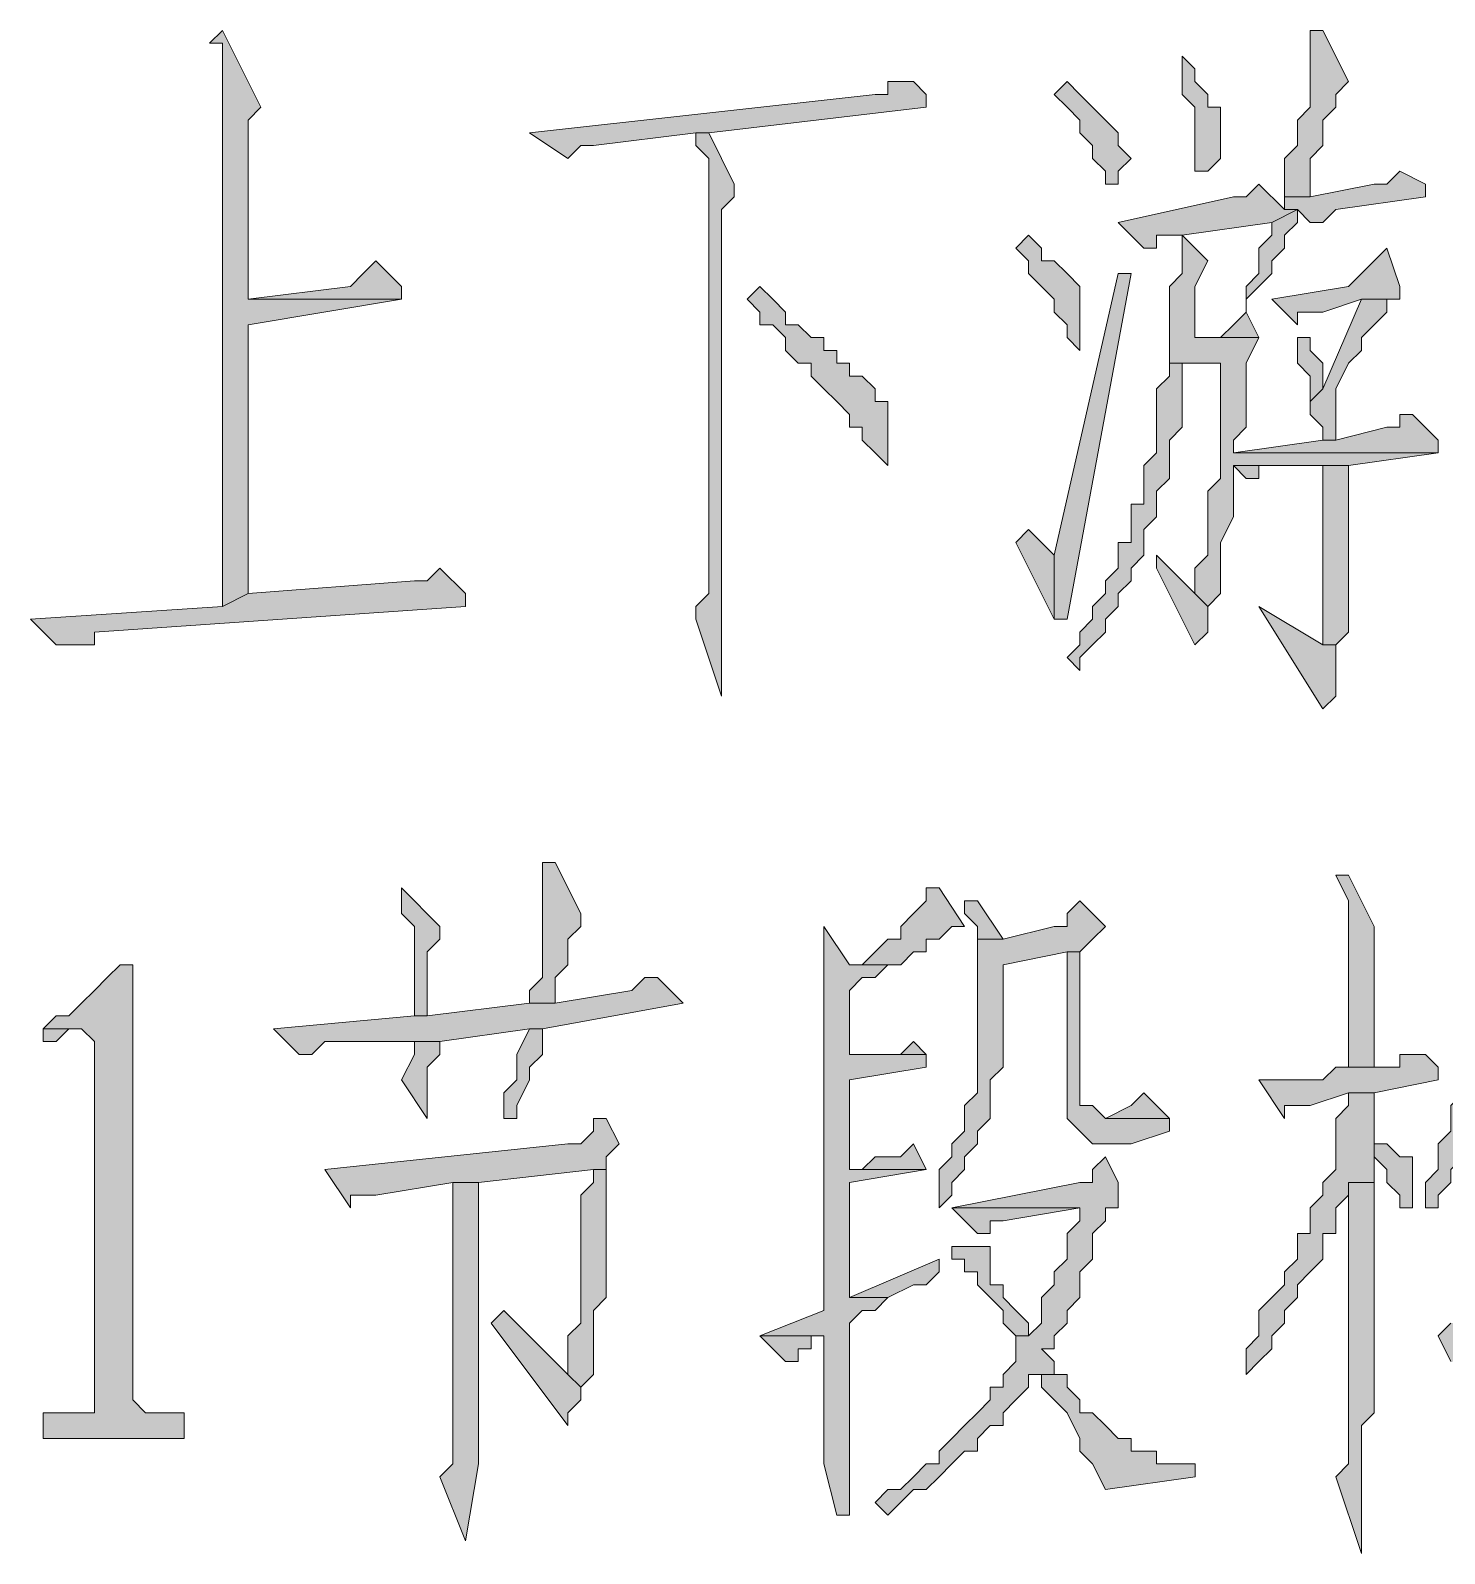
# Model space of a CAD drawing. Header units: millimetres. Extents: x 6 to 291, y 4 to 206.
# Drawn here: x 253.75 to 258.42, y 17.7 to 22.73 of the extents above; entities that cross this region are included whole.
import ezdxf

# ---------------------------------------------------------------- set-up
doc = ezdxf.new("R2010")
doc.units = ezdxf.units.MM
doc.layers.add('C00-00-00', color=7, linetype='Continuous')

msp = doc.modelspace()

# ---------------------------------------------------------------- hatches: boundary and pattern name
at = {"layer": 'C00-00-00'}
h = msp.add_hatch(color=256, dxfattribs=at)
h.dxf.hatch_style = 2
h.paths.add_polyline_path([(254.381001, 22.732995), (254.338667, 22.690662), (254.381001, 22.690662), (254.381001, 22.563662), (254.381001, 22.521329), (254.381001, 20.827995), (254.465667, 20.870329), (254.465667, 21.759329), (254.973667, 21.843995), (254.465667, 21.843995), (254.465667, 21.886329), (254.465667, 22.436662), (254.508001, 22.478995)])
h = msp.add_hatch(color=256, dxfattribs=at)
h.dxf.hatch_style = 2
h.paths.add_polyline_path([(258.02167, 22.732995), (257.979337, 22.732995), (257.979337, 22.690662), (257.979337, 22.648329), (257.979337, 22.563662), (257.979337, 22.478995), (257.937003, 22.436662), (257.937003, 22.394329), (257.937003, 22.351995), (257.89467, 22.309662), (257.89467, 22.224995), (257.89467, 22.182662), (257.979337, 22.182662), (257.979337, 22.224995), (257.979337, 22.267329), (257.979337, 22.309662), (258.02167, 22.351995), (258.02167, 22.394329), (258.02167, 22.436662), (258.064003, 22.478995), (258.064003, 22.521329), (258.106337, 22.563662)])
h = msp.add_hatch(color=256, dxfattribs=at)
h.dxf.hatch_style = 2
h.paths.add_polyline_path([(257.556001, 22.648343), (257.556001, 22.60601), (257.556001, 22.563676), (257.556001, 22.521343), (257.598334, 22.47901), (257.598334, 22.436676), (257.598334, 22.394343), (257.598334, 22.267343), (257.640667, 22.267343), (257.683001, 22.309676), (257.683001, 22.35201), (257.683001, 22.394343), (257.683001, 22.436676), (257.683001, 22.47901), (257.640667, 22.47901), (257.640667, 22.521343), (257.598334, 22.563676), (257.598334, 22.60601)])
h = msp.add_hatch(color=256, dxfattribs=at)
h.dxf.hatch_style = 2
h.paths.add_polyline_path([(256.667004, 22.563674), (256.624671, 22.563674), (256.582338, 22.563674), (256.582338, 22.521341), (256.540004, 22.521341), (255.397004, 22.394341), (255.524004, 22.309674), (255.566338, 22.352008), (255.608671, 22.352008), (255.947338, 22.394341), (255.989671, 22.394341), (256.709338, 22.479008), (256.709338, 22.521341)])
h = msp.add_hatch(color=256, dxfattribs=at)
h.dxf.hatch_style = 2
h.paths.add_polyline_path([(257.175, 22.563674), (257.132667, 22.521341), (257.175, 22.479008), (257.217333, 22.436674), (257.217333, 22.394341), (257.259667, 22.352008), (257.259667, 22.309674), (257.302, 22.267341), (257.302, 22.225008), (257.344333, 22.225008), (257.344333, 22.267341), (257.386667, 22.309674), (257.344333, 22.352008), (257.344333, 22.394341), (257.302, 22.436674), (257.259667, 22.479008), (257.217333, 22.521341)])
h = msp.add_hatch(color=256, dxfattribs=at)
h.dxf.hatch_style = 2
h.paths.add_polyline_path([(255.989672, 22.394337), (255.947339, 22.394337), (255.947339, 22.352004), (255.989672, 22.30967), (255.989672, 21.209004), (255.989672, 21.16667), (255.989672, 20.870337), (255.947339, 20.828004), (255.947339, 20.78567), (256.032005, 20.53167), (256.032005, 20.870337), (256.032005, 22.140337), (256.074339, 22.18267), (256.074339, 22.225004)])
h = msp.add_hatch(color=256, dxfattribs=at)
h.dxf.hatch_style = 2
h.paths.add_polyline_path([(258.27566, 22.267342), (258.233326, 22.225009), (258.190993, 22.225009), (257.979326, 22.182675), (257.89466, 22.182675), (257.89466, 22.140342), (257.936993, 22.140342), (257.979326, 22.098009), (258.02166, 22.098009), (258.063993, 22.140342), (258.360326, 22.182675), (258.360326, 22.225009)])
h = msp.add_hatch(color=256, dxfattribs=at)
h.dxf.hatch_style = 2
h.paths.add_polyline_path([(257.810006, 22.225), (257.767673, 22.182666), (257.72534, 22.182666), (257.34434, 22.098), (257.429006, 22.013333), (257.47134, 22.013333), (257.47134, 22.055666), (257.513673, 22.055666), (257.556006, 22.055666), (257.85234, 22.098), (257.937006, 22.140333), (257.894673, 22.140333)])
h = msp.add_hatch(color=256, dxfattribs=at)
h.dxf.hatch_style = 2
h.paths.add_polyline_path([(257.937001, 22.140331), (257.852335, 22.097998), (257.852335, 22.055665), (257.810001, 22.013331), (257.810001, 21.970998), (257.810001, 21.928665), (257.767668, 21.886331), (257.767668, 21.843998), (257.767668, 21.801665), (257.767668, 21.843998), (257.810001, 21.886331), (257.852335, 21.928665), (257.852335, 21.970998), (257.894668, 22.013331), (257.894668, 22.055665), (257.937001, 22.097998)])
h = msp.add_hatch(color=256, dxfattribs=at)
h.dxf.hatch_style = 2
h.paths.add_polyline_path([(257.048005, 22.055663), (257.005672, 22.013329), (257.048005, 21.970996), (257.048005, 21.928663), (257.090339, 21.886329), (257.132672, 21.843996), (257.132672, 21.801663), (257.175005, 21.759329), (257.175005, 21.716996), (257.217339, 21.674663), (257.217339, 21.716996), (257.217339, 21.886329), (257.175005, 21.928663), (257.132672, 21.970996), (257.090339, 21.970996), (257.090339, 22.013329)])
h = msp.add_hatch(color=256, dxfattribs=at)
h.dxf.hatch_style = 2
h.paths.add_polyline_path([(257.556001, 22.055663), (257.556001, 21.928663), (257.513667, 21.886329), (257.513667, 21.716996), (257.513667, 21.632329), (257.683001, 21.632329), (257.683001, 21.589996), (257.683001, 21.462996), (257.683001, 21.420663), (257.683001, 21.251329), (257.640667, 21.208996), (257.640667, 21.124329), (257.640667, 21.081996), (257.640667, 21.039663), (257.640667, 20.997329), (257.598334, 20.954996), (257.598334, 20.912663), (257.598334, 20.870329), (257.640667, 20.827996), (257.683001, 20.870329), (257.683001, 20.912663), (257.683001, 20.954996), (257.683001, 21.039663), (257.725334, 21.124329), (257.725334, 21.208996), (257.725334, 21.251329), (257.725334, 21.293663), (258.106334, 21.293663), (258.402667, 21.335996), (257.725334, 21.335996), (257.725334, 21.378329), (257.767667, 21.420663), (257.767667, 21.589996), (257.767667, 21.632329), (257.810001, 21.716996), (257.598334, 21.716996), (257.598334, 21.801663), (257.598334, 21.843996), (257.598334, 21.886329), (257.640667, 21.970996)])
h = msp.add_hatch(color=256, dxfattribs=at)
h.dxf.hatch_style = 2
h.paths.add_polyline_path([(254.888996, 21.97101), (254.846663, 21.928677), (254.804329, 21.886343), (254.465663, 21.84401), (254.973663, 21.84401), (254.973663, 21.886343)])
h = msp.add_hatch(color=256, dxfattribs=at)
h.dxf.hatch_style = 2
h.paths.add_polyline_path([(258.233333, 22.013336), (258.191, 21.971003), (258.148667, 21.92867), (258.106333, 21.886336), (257.852333, 21.844003), (257.937, 21.759336), (257.937, 21.80167), (257.979333, 21.80167), (258.021667, 21.80167), (258.148667, 21.844003), (258.275667, 21.844003), (258.275667, 21.886336)])
h = msp.add_hatch(color=256, dxfattribs=at)
h.dxf.hatch_style = 2
h.paths.add_polyline_path([(257.344337, 21.928668), (257.132674, 20.997329), (257.132674, 20.785666), (257.175, 20.785666), (257.386663, 21.928668)])
h = msp.add_hatch(color=256, dxfattribs=at)
h.dxf.hatch_style = 2
h.paths.add_polyline_path([(256.158993, 21.886342), (256.11666, 21.844008), (256.158993, 21.801675), (256.158993, 21.759342), (256.201326, 21.759342), (256.24366, 21.717008), (256.24366, 21.674675), (256.285993, 21.632342), (256.328326, 21.632342), (256.328326, 21.590008), (256.37066, 21.547675), (256.412993, 21.505342), (256.455326, 21.463008), (256.455326, 21.420675), (256.49766, 21.420675), (256.49766, 21.378342), (256.539993, 21.336008), (256.582326, 21.293675), (256.582326, 21.378342), (256.582326, 21.420675), (256.582326, 21.505342), (256.539993, 21.505342), (256.539993, 21.547675), (256.49766, 21.590008), (256.455326, 21.590008), (256.455326, 21.632342), (256.412993, 21.632342), (256.412993, 21.674675), (256.37066, 21.674675), (256.37066, 21.717008), (256.328326, 21.717008), (256.285993, 21.759342), (256.24366, 21.759342), (256.24366, 21.801675), (256.201326, 21.844008)])
h = msp.add_hatch(color=256, dxfattribs=at)
h.dxf.hatch_style = 2
h.paths.add_polyline_path([(258.27566, 21.843999), (258.14866, 21.843999), (258.02166, 21.547666), (257.979326, 21.505333), (257.979326, 21.462999), (258.02166, 21.420666), (258.02166, 21.378333), (258.063993, 21.378333), (258.063993, 21.420666), (258.063993, 21.462999), (258.063993, 21.505333), (258.063993, 21.547666), (258.106326, 21.632333), (258.14866, 21.674666), (258.14866, 21.716999), (258.190993, 21.759333), (258.233326, 21.801666), (258.233326, 21.843999)])
h = msp.add_hatch(color=256, dxfattribs=at)
h.dxf.hatch_style = 2
h.paths.add_polyline_path([(257.767664, 21.801673), (257.725331, 21.75934), (257.682997, 21.717006), (257.598331, 21.717006), (257.809997, 21.717006)])
h = msp.add_hatch(color=256, dxfattribs=at)
h.dxf.hatch_style = 2
h.paths.add_polyline_path([(257.979328, 21.717004), (257.936994, 21.717004), (257.936994, 21.674671), (257.936994, 21.632338), (257.979328, 21.590004), (257.979328, 21.505338), (258.021661, 21.547671), (258.021661, 21.632338), (257.979328, 21.674671)])
h = msp.add_hatch(color=256, dxfattribs=at)
h.dxf.hatch_style = 2
h.paths.add_polyline_path([(257.513674, 21.632336), (257.513674, 21.590002), (257.471341, 21.547669), (257.471341, 21.420669), (257.471341, 21.378336), (257.471341, 21.336002), (257.429008, 21.293669), (257.429008, 21.251336), (257.429008, 21.209002), (257.429008, 21.166669), (257.386674, 21.166669), (257.386674, 21.124336), (257.386674, 21.082002), (257.386674, 21.039669), (257.344341, 21.039669), (257.344341, 20.997336), (257.344341, 20.955002), (257.302008, 20.912669), (257.302008, 20.870336), (257.259674, 20.828002), (257.259674, 20.785669), (257.217341, 20.743336), (257.217341, 20.701002), (257.175008, 20.658669), (257.217341, 20.616336), (257.217341, 20.658669), (257.259674, 20.701002), (257.302008, 20.743336), (257.302008, 20.785669), (257.344341, 20.828002), (257.344341, 20.870336), (257.386674, 20.912669), (257.386674, 20.955002), (257.429008, 20.997336), (257.429008, 21.039669), (257.429008, 21.082002), (257.471341, 21.124336), (257.471341, 21.166669), (257.471341, 21.209002), (257.513674, 21.251336), (257.513674, 21.293669), (257.513674, 21.336002), (257.513674, 21.378336), (257.556008, 21.420669), (257.556008, 21.463002), (257.556008, 21.505336), (257.556008, 21.632336), (257.683008, 21.632336)])
h = msp.add_hatch(color=256, dxfattribs=at)
h.dxf.hatch_style = 2
h.paths.add_polyline_path([(258.318002, 21.462999), (258.275669, 21.462999), (258.275669, 21.420665), (258.233335, 21.420665), (258.064002, 21.378332), (258.021669, 21.378332), (257.725335, 21.335999), (258.402669, 21.335999), (258.402669, 21.378332)])
h = msp.add_hatch(color=256, dxfattribs=at)
h.dxf.hatch_style = 2
h.paths.add_polyline_path([(257.725338, 21.293661), (257.767671, 21.251328), (257.810004, 21.251328), (257.810004, 21.293661), (257.852338, 21.293661), (258.021671, 21.293661)])
h = msp.add_hatch(color=256, dxfattribs=at)
h.dxf.hatch_style = 2
h.paths.add_polyline_path([(258.106339, 21.293661), (257.725339, 21.293661), (258.021672, 21.293661), (258.021672, 20.827995), (258.021672, 20.785661), (258.021672, 20.700995), (258.064005, 20.700995), (258.106339, 20.743328), (258.106339, 20.870328), (258.106339, 20.912661), (258.106339, 20.954995), (258.106339, 20.997328), (258.106339, 21.166661), (258.106339, 21.251328)])
h = msp.add_hatch(color=256, dxfattribs=at)
h.dxf.hatch_style = 2
h.paths.add_polyline_path([(257.048005, 21.081998), (257.005663, 21.039672), (257.132674, 20.785666), (257.132674, 20.997329)])
h = msp.add_hatch(color=256, dxfattribs=at)
h.dxf.hatch_style = 2
h.paths.add_polyline_path([(257.471332, 20.997329), (257.471332, 20.954996), (257.598332, 20.700996), (257.640665, 20.743329), (257.640665, 20.785663), (257.640665, 20.827996), (257.598332, 20.870329)])
h = msp.add_hatch(color=256, dxfattribs=at)
h.dxf.hatch_style = 2
h.paths.add_polyline_path([(255.10066, 20.955003), (255.058326, 20.91267), (255.015993, 20.91267), (254.46566, 20.870336), (254.380993, 20.828003), (253.745993, 20.78567), (253.83066, 20.701003), (253.872993, 20.701003), (253.915326, 20.701003), (253.95766, 20.701003), (253.95766, 20.743336), (255.185326, 20.828003), (255.185326, 20.870336)])
h = msp.add_hatch(color=256, dxfattribs=at)
h.dxf.hatch_style = 2
h.paths.add_polyline_path([(257.810006, 20.828008), (258.021673, 20.489342), (258.064006, 20.531675), (258.064006, 20.574008), (258.064006, 20.658675), (258.064006, 20.701008), (258.021673, 20.701008)])
h = msp.add_hatch(color=256, dxfattribs=at)
h.dxf.hatch_style = 2
h.paths.add_polyline_path([(255.439334, 19.981338), (255.439334, 19.685005), (255.439334, 19.642672), (255.439334, 19.600338), (255.397001, 19.558005), (255.397001, 19.515672), (255.481667, 19.515672), (255.481667, 19.600338), (255.524001, 19.642672), (255.524001, 19.685005), (255.524001, 19.727338), (255.566334, 19.769672), (255.566334, 19.812005), (255.481667, 19.981338)])
h = msp.add_hatch(color=256, dxfattribs=at)
h.dxf.hatch_style = 2
h.paths.add_polyline_path([(258.106339, 19.938996), (258.064005, 19.938996), (258.106339, 19.854329), (258.106339, 19.303996), (258.191005, 19.303996), (258.191005, 19.473329), (258.191005, 19.515663), (258.191005, 19.727329), (258.191005, 19.769663)])
h = msp.add_hatch(color=256, dxfattribs=at)
h.dxf.hatch_style = 2
h.paths.add_polyline_path([(254.973665, 19.89667), (254.973665, 19.854336), (254.973665, 19.812003), (255.015998, 19.76967), (255.015998, 19.473336), (255.058331, 19.473336), (255.058331, 19.685003), (255.100665, 19.727336), (255.100665, 19.76967)])
h = msp.add_hatch(color=256, dxfattribs=at)
h.dxf.hatch_style = 2
h.paths.add_polyline_path([(256.751673, 19.89667), (256.70934, 19.89667), (256.70934, 19.854336), (256.667006, 19.812003), (256.624673, 19.76967), (256.624673, 19.727336), (256.58234, 19.727336), (256.540006, 19.685003), (256.497673, 19.64267), (256.45534, 19.64267), (256.58234, 19.64267), (256.624673, 19.64267), (256.667006, 19.685003), (256.70934, 19.685003), (256.70934, 19.727336), (256.751673, 19.727336), (256.794006, 19.76967), (256.83634, 19.76967)])
h = msp.add_hatch(color=256, dxfattribs=at)
h.dxf.hatch_style = 2
h.paths.add_polyline_path([(257.217326, 19.854343), (257.174993, 19.81201), (257.174993, 19.769677), (257.13266, 19.769677), (256.963326, 19.727343), (256.87866, 19.727343), (256.87866, 19.68501), (256.87866, 19.600343), (256.87866, 19.30401), (256.87866, 19.261677), (256.87866, 19.219343), (256.836326, 19.17701), (256.836326, 19.134677), (256.836326, 19.092343), (256.793993, 19.05001), (256.793993, 19.007677), (256.75166, 18.965343), (256.75166, 18.880677), (256.75166, 18.838343), (256.793993, 18.880677), (256.793993, 18.92301), (256.836326, 18.965343), (256.836326, 19.007677), (256.87866, 19.05001), (256.87866, 19.092343), (256.920993, 19.134677), (256.920993, 19.17701), (256.920993, 19.261677), (256.963326, 19.30401), (256.963326, 19.642677), (257.174993, 19.68501), (257.217326, 19.68501), (257.25966, 19.727343), (257.301993, 19.769677)])
h = msp.add_hatch(color=256, dxfattribs=at)
h.dxf.hatch_style = 2
h.paths.add_polyline_path([(256.878668, 19.854343), (256.836335, 19.854343), (256.836335, 19.81201), (256.878668, 19.769677), (256.878668, 19.727343), (256.963335, 19.727343)])
h = msp.add_hatch(color=256, dxfattribs=at)
h.dxf.hatch_style = 2
h.paths.add_polyline_path([(256.370672, 19.769675), (256.370672, 19.727342), (256.370672, 19.685008), (256.370672, 18.669008), (256.370672, 18.584342), (256.370672, 18.499675), (256.159006, 18.415008), (256.370672, 18.415008), (256.370672, 18.372675), (256.370672, 18.076342), (256.370672, 17.991675), (256.413006, 17.822342), (256.455339, 17.822342), (256.455339, 18.076342), (256.455339, 18.457342), (256.497672, 18.499675), (256.540006, 18.499675), (256.582339, 18.542008), (256.455339, 18.542008), (256.455339, 18.923008), (256.709339, 18.965342), (256.455339, 18.965342), (256.455339, 19.261675), (256.709339, 19.304008), (256.709339, 19.346342), (256.455339, 19.346342), (256.455339, 19.558008), (256.497672, 19.600342), (256.540006, 19.600342), (256.582339, 19.642675), (256.455339, 19.642675)])
h = msp.add_hatch(color=256, dxfattribs=at)
h.dxf.hatch_style = 2
h.paths.add_polyline_path([(257.217326, 19.685006), (257.174993, 19.685006), (257.174993, 19.21934), (257.174993, 19.177006), (257.174993, 19.134673), (257.217326, 19.09234), (257.25966, 19.050006), (257.38666, 19.050006), (257.51366, 19.09234), (257.51366, 19.134673), (257.301993, 19.134673), (257.25966, 19.177006), (257.217326, 19.177006), (257.217326, 19.642673)])
h = msp.add_hatch(color=256, dxfattribs=at)
h.dxf.hatch_style = 2
h.paths.add_polyline_path([(254.084669, 19.642664), (254.042335, 19.642664), (254.000002, 19.600331), (253.957669, 19.557997), (253.915335, 19.515664), (253.873002, 19.473331), (253.830669, 19.473331), (253.788335, 19.430997), (253.915335, 19.430997), (253.957669, 19.388664), (253.957669, 18.203331), (253.957669, 18.160997), (253.915335, 18.160997), (253.873002, 18.160997), (253.788335, 18.160997), (253.788335, 18.076331), (254.254002, 18.076331), (254.254002, 18.160997), (254.169335, 18.160997), (254.127002, 18.160997), (254.084669, 18.203331), (254.084669, 18.245664)])
h = msp.add_hatch(color=256, dxfattribs=at)
h.dxf.hatch_style = 2
h.paths.add_polyline_path([(255.820335, 19.600338), (255.778001, 19.600338), (255.735668, 19.558004), (255.481668, 19.515671), (255.397001, 19.515671), (255.058335, 19.473338), (255.016001, 19.473338), (254.550335, 19.431004), (254.635001, 19.346338), (254.677335, 19.346338), (254.719668, 19.388671), (255.016001, 19.388671), (255.100668, 19.388671), (255.397001, 19.431004), (255.439335, 19.431004), (255.905001, 19.515671)])
h = msp.add_hatch(color=256, dxfattribs=at)
h.dxf.hatch_style = 2
h.paths.add_polyline_path([(253.788337, 19.431001), (253.788337, 19.388667), (253.83067, 19.388667), (253.873003, 19.431001), (253.915337, 19.431001)])
h = msp.add_hatch(color=256, dxfattribs=at)
h.dxf.hatch_style = 2
h.paths.add_polyline_path([(255.439334, 19.431001), (255.397001, 19.431001), (255.354667, 19.346334), (255.354667, 19.304001), (255.354667, 19.261667), (255.312334, 19.219334), (255.312334, 19.134667), (255.354667, 19.134667), (255.354667, 19.177001), (255.397001, 19.261667), (255.397001, 19.304001), (255.439334, 19.346334), (255.439334, 19.388667)])
h = msp.add_hatch(color=256, dxfattribs=at)
h.dxf.hatch_style = 2
h.paths.add_polyline_path([(255.10066, 19.388674), (255.015993, 19.388674), (255.015993, 19.346341), (254.97366, 19.261674), (255.058326, 19.134674), (255.058326, 19.177008), (255.058326, 19.304008), (255.10066, 19.346341)])
h = msp.add_hatch(color=256, dxfattribs=at)
h.dxf.hatch_style = 2
h.paths.add_polyline_path([(256.667004, 19.388674), (256.624671, 19.346341), (256.582338, 19.346341), (256.540004, 19.346341), (256.455338, 19.346341), (256.709338, 19.346341)])
h = msp.add_hatch(color=256, dxfattribs=at)
h.dxf.hatch_style = 2
h.paths.add_polyline_path([(258.360328, 19.346332), (258.317995, 19.346332), (258.275661, 19.346332), (258.275661, 19.303999), (258.190995, 19.303999), (258.063995, 19.303999), (258.021661, 19.261665), (257.979328, 19.261665), (257.936995, 19.261665), (257.809995, 19.261665), (257.894661, 19.134665), (257.894661, 19.176999), (257.936995, 19.176999), (257.979328, 19.176999), (258.106328, 19.219332), (258.190995, 19.219332), (258.402661, 19.261665), (258.402661, 19.303999)])
h = msp.add_hatch(color=256, dxfattribs=at)
h.dxf.hatch_style = 2
h.paths.add_polyline_path([(258.487339, 19.304006), (258.487339, 19.261672), (258.487339, 19.219339), (258.445006, 19.177006), (258.445006, 19.134672), (258.445006, 19.092339), (258.402672, 19.050006), (258.402672, 19.007672), (258.402672, 18.965339), (258.360339, 18.923006), (258.360339, 18.838339), (258.402672, 18.838339), (258.402672, 18.880672), (258.445006, 18.923006), (258.445006, 18.965339), (258.487339, 19.007672), (258.487339, 19.050006), (258.487339, 19.092339), (258.529672, 19.134672), (258.529672, 19.177006), (258.529672, 19.219339), (258.572006, 19.261672)])
h = msp.add_hatch(color=256, dxfattribs=at)
h.dxf.hatch_style = 2
h.paths.add_polyline_path([(257.429006, 19.219337), (257.386663, 19.176995), (257.301995, 19.134669), (257.513674, 19.134669)])
h = msp.add_hatch(color=256, dxfattribs=at)
h.dxf.hatch_style = 2
h.paths.add_polyline_path([(258.191007, 19.219337), (258.10634, 19.219337), (258.10634, 19.177004), (258.064007, 19.13467), (258.064007, 19.092337), (258.064007, 19.050004), (258.064007, 18.965337), (258.021674, 18.923004), (258.021674, 18.88067), (257.97934, 18.838337), (257.97934, 18.796004), (257.97934, 18.75367), (257.937007, 18.75367), (257.937007, 18.711337), (257.937007, 18.669004), (257.894674, 18.62667), (257.894674, 18.584337), (257.85234, 18.542004), (257.810007, 18.49967), (257.810007, 18.415004), (257.767674, 18.37267), (257.767674, 18.330337), (257.767674, 18.288004), (257.810007, 18.330337), (257.85234, 18.37267), (257.85234, 18.415004), (257.894674, 18.457337), (257.894674, 18.49967), (257.937007, 18.542004), (257.937007, 18.584337), (257.97934, 18.62667), (258.021674, 18.669004), (258.021674, 18.711337), (258.021674, 18.75367), (258.064007, 18.75367), (258.064007, 18.796004), (258.064007, 18.838337), (258.10634, 18.88067), (258.10634, 18.923004), (258.191007, 18.923004), (258.191007, 19.050004), (258.23334, 19.050004), (258.191007, 19.050004), (258.191007, 19.092337)])
h = msp.add_hatch(color=256, dxfattribs=at)
h.dxf.hatch_style = 2
h.paths.add_polyline_path([(255.650997, 19.134669), (255.608664, 19.134669), (255.608664, 19.092335), (255.566331, 19.050002), (255.523997, 19.050002), (254.719664, 18.965335), (254.804331, 18.838335), (254.804331, 18.880669), (254.846664, 18.880669), (254.888997, 18.880669), (255.142997, 18.923002), (255.227664, 18.923002), (255.608664, 18.965335), (255.650997, 18.965335), (255.650997, 19.007669), (255.693331, 19.050002)])
h = msp.add_hatch(color=256, dxfattribs=at)
h.dxf.hatch_style = 2
h.paths.add_polyline_path([(256.667004, 19.05), (256.624671, 19.007666), (256.582338, 19.007666), (256.540004, 19.007666), (256.497671, 18.965333), (256.455338, 18.965333), (256.709338, 18.965333)])
h = msp.add_hatch(color=256, dxfattribs=at)
h.dxf.hatch_style = 2
h.paths.add_polyline_path([(258.233333, 19.05), (258.191, 19.05), (258.191, 19.007666), (258.233333, 18.965333), (258.233333, 18.923), (258.275667, 18.880666), (258.275667, 18.838333), (258.318, 18.838333), (258.318, 18.880666), (258.318, 18.965333), (258.318, 19.007666), (258.275667, 19.007666)])
h = msp.add_hatch(color=256, dxfattribs=at)
h.dxf.hatch_style = 2
h.paths.add_polyline_path([(257.301995, 19.007674), (257.259661, 18.96534), (257.259661, 18.923007), (257.217328, 18.923007), (256.793995, 18.83834), (257.217328, 18.83834), (257.217328, 18.796007), (257.174995, 18.753674), (257.174995, 18.71134), (257.174995, 18.669007), (257.132661, 18.626674), (257.132661, 18.58434), (257.090328, 18.542007), (257.090328, 18.499674), (257.090328, 18.45734), (257.047995, 18.415007), (257.005661, 18.415007), (257.005661, 18.372674), (257.005661, 18.33034), (256.963328, 18.288007), (256.963328, 18.245674), (256.920995, 18.245674), (256.920995, 18.20334), (256.878661, 18.161007), (256.836328, 18.118674), (256.793995, 18.07634), (256.751661, 18.034007), (256.751661, 17.991674), (256.709328, 17.991674), (256.666995, 17.94934), (256.624661, 17.907007), (256.582328, 17.907007), (256.539995, 17.864674), (256.582328, 17.82234), (256.624661, 17.864674), (256.666995, 17.907007), (256.709328, 17.907007), (256.751661, 17.94934), (256.793995, 17.991674), (256.836328, 18.034007), (256.878661, 18.034007), (256.878661, 18.07634), (256.920995, 18.118674), (256.963328, 18.118674), (256.963328, 18.161007), (257.005661, 18.20334), (257.047995, 18.245674), (257.047995, 18.288007), (257.090328, 18.288007), (257.132661, 18.288007), (257.132661, 18.33034), (257.090328, 18.372674), (257.132661, 18.372674), (257.132661, 18.415007), (257.174995, 18.45734), (257.174995, 18.499674), (257.217328, 18.542007), (257.217328, 18.58434), (257.217328, 18.626674), (257.259661, 18.669007), (257.259661, 18.71134), (257.259661, 18.753674), (257.301995, 18.796007), (257.301995, 18.83834), (257.344328, 18.83834), (257.344328, 18.923007)])
h = msp.add_hatch(color=256, dxfattribs=at)
h.dxf.hatch_style = 2
h.paths.add_polyline_path([(255.650997, 18.965331), (255.608664, 18.965331), (255.608664, 18.922998), (255.566331, 18.880665), (255.566331, 18.584331), (255.566331, 18.541998), (255.566331, 18.457331), (255.523997, 18.414998), (255.523997, 18.330331), (255.523997, 18.287998), (255.566331, 18.245665), (255.608664, 18.287998), (255.608664, 18.330331), (255.608664, 18.414998), (255.608664, 18.499665), (255.650997, 18.541998), (255.650997, 18.584331), (255.650997, 18.668998), (255.650997, 18.711331), (255.650997, 18.753665)])
h = msp.add_hatch(color=256, dxfattribs=at)
h.dxf.hatch_style = 2
h.paths.add_polyline_path([(255.227671, 18.923005), (255.143004, 18.923005), (255.143004, 17.991672), (255.100671, 17.949338), (255.185337, 17.737672), (255.227671, 17.991672)])
h = msp.add_hatch(color=256, dxfattribs=at)
h.dxf.hatch_style = 2
h.paths.add_polyline_path([(258.191007, 18.923005), (258.10634, 18.923005), (258.10634, 17.991672), (258.064007, 17.949338), (258.148674, 17.695338), (258.148674, 17.737672), (258.148674, 18.118672), (258.191007, 18.161005)])
h = msp.add_hatch(color=256, dxfattribs=at)
h.dxf.hatch_style = 2
h.paths.add_polyline_path([(256.793999, 18.838336), (256.878666, 18.75367), (256.920999, 18.75367), (256.920999, 18.796003), (256.963333, 18.796003), (257.217333, 18.838336)])
h = msp.add_hatch(color=256, dxfattribs=at)
h.dxf.hatch_style = 2
h.paths.add_polyline_path([(258.741329, 18.79601), (258.698996, 18.753677), (258.741329, 18.711343), (258.741329, 18.66901), (258.783662, 18.626677), (258.783662, 18.584343), (258.783662, 18.54201), (258.487329, 18.457343), (258.444996, 18.457343), (258.402662, 18.41501), (258.444996, 18.330343), (258.487329, 18.330343), (258.487329, 18.372677), (258.529662, 18.372677), (258.571996, 18.372677), (258.614329, 18.41501), (258.656662, 18.41501), (258.698996, 18.41501), (258.741329, 18.457343), (258.783662, 18.457343), (258.825996, 18.457343), (258.910662, 18.499677), (258.910662, 18.54201), (258.868329, 18.584343), (258.868329, 18.626677), (258.825996, 18.626677), (258.825996, 18.66901), (258.783662, 18.711343), (258.741329, 18.753677)])
h = msp.add_hatch(color=256, dxfattribs=at)
h.dxf.hatch_style = 2
h.paths.add_polyline_path([(256.920994, 18.711342), (256.793994, 18.711342), (256.793994, 18.669008), (256.836328, 18.669008), (256.836328, 18.626675), (256.878661, 18.626675), (256.878661, 18.584342), (256.920994, 18.542008), (256.963328, 18.499675), (256.963328, 18.457342), (257.005661, 18.415008), (257.047994, 18.415008), (257.047994, 18.457342), (257.005661, 18.499675), (256.963328, 18.542008), (256.963328, 18.584342), (256.920994, 18.584342), (256.920994, 18.626675)])
h = msp.add_hatch(color=256, dxfattribs=at)
h.dxf.hatch_style = 2
h.paths.add_polyline_path([(256.751673, 18.668999), (256.45534, 18.541999), (256.58234, 18.541999), (256.667006, 18.584333), (256.70934, 18.584333), (256.751673, 18.626666)])
h = msp.add_hatch(color=256, dxfattribs=at)
h.dxf.hatch_style = 2
h.paths.add_polyline_path([(255.312339, 18.499662), (255.270006, 18.457329), (255.524006, 18.118662), (255.524006, 18.160995), (255.566339, 18.203329), (255.566339, 18.245662), (255.524006, 18.287995)])
h = msp.add_hatch(color=256, dxfattribs=at)
h.dxf.hatch_style = 2
h.paths.add_polyline_path([(256.158993, 18.41501), (256.24366, 18.330343), (256.285993, 18.330343), (256.285993, 18.372676), (256.328326, 18.372676), (256.328326, 18.41501), (256.37066, 18.41501)])
h = msp.add_hatch(color=256, dxfattribs=at)
h.dxf.hatch_style = 2
h.paths.add_polyline_path([(257.132674, 18.287999), (257.09034, 18.287999), (257.09034, 18.245665), (257.132674, 18.203332), (257.175007, 18.160999), (257.21734, 18.076332), (257.21734, 18.033999), (257.259674, 17.991665), (257.302007, 17.906999), (257.59834, 17.949332), (257.59834, 17.991665), (257.556007, 17.991665), (257.47134, 17.991665), (257.47134, 18.033999), (257.429007, 18.033999), (257.386674, 18.033999), (257.386674, 18.076332), (257.34434, 18.076332), (257.302007, 18.118665), (257.259674, 18.160999), (257.21734, 18.160999), (257.21734, 18.203332), (257.175007, 18.245665), (257.175007, 18.287999)])

# ---------------------------------------------------------------- linework, layer by layer
at = {"layer": 'C00-00-00', "lineweight": 13}
for points in [[(254.381001, 22.732995), (254.338667, 22.690662), (254.381001, 22.690662), (254.381001, 22.563662), (254.381001, 22.521329), (254.381001, 20.827995), (254.465667, 20.870329), (254.465667, 21.759329), (254.973667, 21.843995), (254.465667, 21.843995), (254.465667, 21.886329), (254.465667, 22.436662), (254.508001, 22.478995)], [(258.02167, 22.732995), (257.979337, 22.732995), (257.979337, 22.690662), (257.979337, 22.648329), (257.979337, 22.563662), (257.979337, 22.478995), (257.937003, 22.436662), (257.937003, 22.394329), (257.937003, 22.351995), (257.89467, 22.309662), (257.89467, 22.224995), (257.89467, 22.182662), (257.979337, 22.182662), (257.979337, 22.224995), (257.979337, 22.267329), (257.979337, 22.309662), (258.02167, 22.351995), (258.02167, 22.394329), (258.02167, 22.436662), (258.064003, 22.478995), (258.064003, 22.521329), (258.106337, 22.563662)], [(257.556001, 22.648343), (257.556001, 22.60601), (257.556001, 22.563676), (257.556001, 22.521343), (257.598334, 22.47901), (257.598334, 22.436676), (257.598334, 22.394343), (257.598334, 22.267343), (257.640667, 22.267343), (257.683001, 22.309676), (257.683001, 22.35201), (257.683001, 22.394343), (257.683001, 22.436676), (257.683001, 22.47901), (257.640667, 22.47901), (257.640667, 22.521343), (257.598334, 22.563676), (257.598334, 22.60601)], [(256.667004, 22.563674), (256.624671, 22.563674), (256.582338, 22.563674), (256.582338, 22.521341), (256.540004, 22.521341), (255.397004, 22.394341), (255.524004, 22.309674), (255.566338, 22.352008), (255.608671, 22.352008), (255.947338, 22.394341), (255.989671, 22.394341), (256.709338, 22.479008), (256.709338, 22.521341)], [(257.175, 22.563674), (257.132667, 22.521341), (257.175, 22.479008), (257.217333, 22.436674), (257.217333, 22.394341), (257.259667, 22.352008), (257.259667, 22.309674), (257.302, 22.267341), (257.302, 22.225008), (257.344333, 22.225008), (257.344333, 22.267341), (257.386667, 22.309674), (257.344333, 22.352008), (257.344333, 22.394341), (257.302, 22.436674), (257.259667, 22.479008), (257.217333, 22.521341)], [(255.989672, 22.394337), (255.947339, 22.394337), (255.947339, 22.352004), (255.989672, 22.30967), (255.989672, 21.209004), (255.989672, 21.16667), (255.989672, 20.870337), (255.947339, 20.828004), (255.947339, 20.78567), (256.032005, 20.53167), (256.032005, 20.870337), (256.032005, 22.140337), (256.074339, 22.18267), (256.074339, 22.225004)], [(258.27566, 22.267342), (258.233326, 22.225009), (258.190993, 22.225009), (257.979326, 22.182675), (257.89466, 22.182675), (257.89466, 22.140342), (257.936993, 22.140342), (257.979326, 22.098009), (258.02166, 22.098009), (258.063993, 22.140342), (258.360326, 22.182675), (258.360326, 22.225009)], [(257.810006, 22.225), (257.767673, 22.182666), (257.72534, 22.182666), (257.34434, 22.098), (257.429006, 22.013333), (257.47134, 22.013333), (257.47134, 22.055666), (257.513673, 22.055666), (257.556006, 22.055666), (257.85234, 22.098), (257.937006, 22.140333), (257.894673, 22.140333)], [(257.937001, 22.140331), (257.852335, 22.097998), (257.852335, 22.055665), (257.810001, 22.013331), (257.810001, 21.970998), (257.810001, 21.928665), (257.767668, 21.886331), (257.767668, 21.843998), (257.767668, 21.801665), (257.767668, 21.843998), (257.810001, 21.886331), (257.852335, 21.928665), (257.852335, 21.970998), (257.894668, 22.013331), (257.894668, 22.055665), (257.937001, 22.097998)], [(257.048005, 22.055663), (257.005672, 22.013329), (257.048005, 21.970996), (257.048005, 21.928663), (257.090339, 21.886329), (257.132672, 21.843996), (257.132672, 21.801663), (257.175005, 21.759329), (257.175005, 21.716996), (257.217339, 21.674663), (257.217339, 21.716996), (257.217339, 21.886329), (257.175005, 21.928663), (257.132672, 21.970996), (257.090339, 21.970996), (257.090339, 22.013329)], [(257.556001, 22.055663), (257.556001, 21.928663), (257.513667, 21.886329), (257.513667, 21.716996), (257.513667, 21.632329), (257.683001, 21.632329), (257.683001, 21.589996), (257.683001, 21.462996), (257.683001, 21.420663), (257.683001, 21.251329), (257.640667, 21.208996), (257.640667, 21.124329), (257.640667, 21.081996), (257.640667, 21.039663), (257.640667, 20.997329), (257.598334, 20.954996), (257.598334, 20.912663), (257.598334, 20.870329), (257.640667, 20.827996), (257.683001, 20.870329), (257.683001, 20.912663), (257.683001, 20.954996), (257.683001, 21.039663), (257.725334, 21.124329), (257.725334, 21.208996), (257.725334, 21.251329), (257.725334, 21.293663), (258.106334, 21.293663), (258.402667, 21.335996), (257.725334, 21.335996), (257.725334, 21.378329), (257.767667, 21.420663), (257.767667, 21.589996), (257.767667, 21.632329), (257.810001, 21.716996), (257.598334, 21.716996), (257.598334, 21.801663), (257.598334, 21.843996), (257.598334, 21.886329), (257.640667, 21.970996)], [(254.888996, 21.97101), (254.846663, 21.928677), (254.804329, 21.886343), (254.465663, 21.84401), (254.973663, 21.84401), (254.973663, 21.886343)], [(258.233333, 22.013336), (258.191, 21.971003), (258.148667, 21.92867), (258.106333, 21.886336), (257.852333, 21.844003), (257.937, 21.759336), (257.937, 21.80167), (257.979333, 21.80167), (258.021667, 21.80167), (258.148667, 21.844003), (258.275667, 21.844003), (258.275667, 21.886336)], [(257.344337, 21.928668), (257.132674, 20.997329), (257.132674, 20.785666), (257.175, 20.785666), (257.386663, 21.928668)], [(256.158993, 21.886342), (256.11666, 21.844008), (256.158993, 21.801675), (256.158993, 21.759342), (256.201326, 21.759342), (256.24366, 21.717008), (256.24366, 21.674675), (256.285993, 21.632342), (256.328326, 21.632342), (256.328326, 21.590008), (256.37066, 21.547675), (256.412993, 21.505342), (256.455326, 21.463008), (256.455326, 21.420675), (256.49766, 21.420675), (256.49766, 21.378342), (256.539993, 21.336008), (256.582326, 21.293675), (256.582326, 21.378342), (256.582326, 21.420675), (256.582326, 21.505342), (256.539993, 21.505342), (256.539993, 21.547675), (256.49766, 21.590008), (256.455326, 21.590008), (256.455326, 21.632342), (256.412993, 21.632342), (256.412993, 21.674675), (256.37066, 21.674675), (256.37066, 21.717008), (256.328326, 21.717008), (256.285993, 21.759342), (256.24366, 21.759342), (256.24366, 21.801675), (256.201326, 21.844008)], [(258.27566, 21.843999), (258.14866, 21.843999), (258.02166, 21.547666), (257.979326, 21.505333), (257.979326, 21.462999), (258.02166, 21.420666), (258.02166, 21.378333), (258.063993, 21.378333), (258.063993, 21.420666), (258.063993, 21.462999), (258.063993, 21.505333), (258.063993, 21.547666), (258.106326, 21.632333), (258.14866, 21.674666), (258.14866, 21.716999), (258.190993, 21.759333), (258.233326, 21.801666), (258.233326, 21.843999)], [(257.767664, 21.801673), (257.725331, 21.75934), (257.682997, 21.717006), (257.598331, 21.717006), (257.809997, 21.717006)], [(257.979328, 21.717004), (257.936994, 21.717004), (257.936994, 21.674671), (257.936994, 21.632338), (257.979328, 21.590004), (257.979328, 21.505338), (258.021661, 21.547671), (258.021661, 21.632338), (257.979328, 21.674671)], [(257.513674, 21.632336), (257.513674, 21.590002), (257.471341, 21.547669), (257.471341, 21.420669), (257.471341, 21.378336), (257.471341, 21.336002), (257.429008, 21.293669), (257.429008, 21.251336), (257.429008, 21.209002), (257.429008, 21.166669), (257.386674, 21.166669), (257.386674, 21.124336), (257.386674, 21.082002), (257.386674, 21.039669), (257.344341, 21.039669), (257.344341, 20.997336), (257.344341, 20.955002), (257.302008, 20.912669), (257.302008, 20.870336), (257.259674, 20.828002), (257.259674, 20.785669), (257.217341, 20.743336), (257.217341, 20.701002), (257.175008, 20.658669), (257.217341, 20.616336), (257.217341, 20.658669), (257.259674, 20.701002), (257.302008, 20.743336), (257.302008, 20.785669), (257.344341, 20.828002), (257.344341, 20.870336), (257.386674, 20.912669), (257.386674, 20.955002), (257.429008, 20.997336), (257.429008, 21.039669), (257.429008, 21.082002), (257.471341, 21.124336), (257.471341, 21.166669), (257.471341, 21.209002), (257.513674, 21.251336), (257.513674, 21.293669), (257.513674, 21.336002), (257.513674, 21.378336), (257.556008, 21.420669), (257.556008, 21.463002), (257.556008, 21.505336), (257.556008, 21.632336), (257.683008, 21.632336)], [(258.318002, 21.462999), (258.275669, 21.462999), (258.275669, 21.420665), (258.233335, 21.420665), (258.064002, 21.378332), (258.021669, 21.378332), (257.725335, 21.335999), (258.402669, 21.335999), (258.402669, 21.378332)], [(257.725338, 21.293661), (257.767671, 21.251328), (257.810004, 21.251328), (257.810004, 21.293661), (257.852338, 21.293661), (258.021671, 21.293661)], [(258.106339, 21.293661), (257.725339, 21.293661), (258.021672, 21.293661), (258.021672, 20.827995), (258.021672, 20.785661), (258.021672, 20.700995), (258.064005, 20.700995), (258.106339, 20.743328), (258.106339, 20.870328), (258.106339, 20.912661), (258.106339, 20.954995), (258.106339, 20.997328), (258.106339, 21.166661), (258.106339, 21.251328)], [(257.048005, 21.081998), (257.005663, 21.039672), (257.132674, 20.785666), (257.132674, 20.997329)], [(257.471332, 20.997329), (257.471332, 20.954996), (257.598332, 20.700996), (257.640665, 20.743329), (257.640665, 20.785663), (257.640665, 20.827996), (257.598332, 20.870329)], [(255.10066, 20.955003), (255.058326, 20.91267), (255.015993, 20.91267), (254.46566, 20.870336), (254.380993, 20.828003), (253.745993, 20.78567), (253.83066, 20.701003), (253.872993, 20.701003), (253.915326, 20.701003), (253.95766, 20.701003), (253.95766, 20.743336), (255.185326, 20.828003), (255.185326, 20.870336)], [(257.810006, 20.828008), (258.021673, 20.489342), (258.064006, 20.531675), (258.064006, 20.574008), (258.064006, 20.658675), (258.064006, 20.701008), (258.021673, 20.701008)], [(255.439334, 19.981338), (255.439334, 19.685005), (255.439334, 19.642672), (255.439334, 19.600338), (255.397001, 19.558005), (255.397001, 19.515672), (255.481667, 19.515672), (255.481667, 19.600338), (255.524001, 19.642672), (255.524001, 19.685005), (255.524001, 19.727338), (255.566334, 19.769672), (255.566334, 19.812005), (255.481667, 19.981338)], [(258.106339, 19.938996), (258.064005, 19.938996), (258.106339, 19.854329), (258.106339, 19.303996), (258.191005, 19.303996), (258.191005, 19.473329), (258.191005, 19.515663), (258.191005, 19.727329), (258.191005, 19.769663)], [(254.973665, 19.89667), (254.973665, 19.854336), (254.973665, 19.812003), (255.015998, 19.76967), (255.015998, 19.473336), (255.058331, 19.473336), (255.058331, 19.685003), (255.100665, 19.727336), (255.100665, 19.76967)], [(256.751673, 19.89667), (256.70934, 19.89667), (256.70934, 19.854336), (256.667006, 19.812003), (256.624673, 19.76967), (256.624673, 19.727336), (256.58234, 19.727336), (256.540006, 19.685003), (256.497673, 19.64267), (256.45534, 19.64267), (256.58234, 19.64267), (256.624673, 19.64267), (256.667006, 19.685003), (256.70934, 19.685003), (256.70934, 19.727336), (256.751673, 19.727336), (256.794006, 19.76967), (256.83634, 19.76967)], [(257.217326, 19.854343), (257.174993, 19.81201), (257.174993, 19.769677), (257.13266, 19.769677), (256.963326, 19.727343), (256.87866, 19.727343), (256.87866, 19.68501), (256.87866, 19.600343), (256.87866, 19.30401), (256.87866, 19.261677), (256.87866, 19.219343), (256.836326, 19.17701), (256.836326, 19.134677), (256.836326, 19.092343), (256.793993, 19.05001), (256.793993, 19.007677), (256.75166, 18.965343), (256.75166, 18.880677), (256.75166, 18.838343), (256.793993, 18.880677), (256.793993, 18.92301), (256.836326, 18.965343), (256.836326, 19.007677), (256.87866, 19.05001), (256.87866, 19.092343), (256.920993, 19.134677), (256.920993, 19.17701), (256.920993, 19.261677), (256.963326, 19.30401), (256.963326, 19.642677), (257.174993, 19.68501), (257.217326, 19.68501), (257.25966, 19.727343), (257.301993, 19.769677)], [(256.878668, 19.854343), (256.836335, 19.854343), (256.836335, 19.81201), (256.878668, 19.769677), (256.878668, 19.727343), (256.963335, 19.727343)], [(256.370672, 19.769675), (256.370672, 19.727342), (256.370672, 19.685008), (256.370672, 18.669008), (256.370672, 18.584342), (256.370672, 18.499675), (256.159006, 18.415008), (256.370672, 18.415008), (256.370672, 18.372675), (256.370672, 18.076342), (256.370672, 17.991675), (256.413006, 17.822342), (256.455339, 17.822342), (256.455339, 18.076342), (256.455339, 18.457342), (256.497672, 18.499675), (256.540006, 18.499675), (256.582339, 18.542008), (256.455339, 18.542008), (256.455339, 18.923008), (256.709339, 18.965342), (256.455339, 18.965342), (256.455339, 19.261675), (256.709339, 19.304008), (256.709339, 19.346342), (256.455339, 19.346342), (256.455339, 19.558008), (256.497672, 19.600342), (256.540006, 19.600342), (256.582339, 19.642675), (256.455339, 19.642675)], [(257.217326, 19.685006), (257.174993, 19.685006), (257.174993, 19.21934), (257.174993, 19.177006), (257.174993, 19.134673), (257.217326, 19.09234), (257.25966, 19.050006), (257.38666, 19.050006), (257.51366, 19.09234), (257.51366, 19.134673), (257.301993, 19.134673), (257.25966, 19.177006), (257.217326, 19.177006), (257.217326, 19.642673)], [(254.084669, 19.642664), (254.042335, 19.642664), (254.000002, 19.600331), (253.957669, 19.557997), (253.915335, 19.515664), (253.873002, 19.473331), (253.830669, 19.473331), (253.788335, 19.430997), (253.915335, 19.430997), (253.957669, 19.388664), (253.957669, 18.203331), (253.957669, 18.160997), (253.915335, 18.160997), (253.873002, 18.160997), (253.788335, 18.160997), (253.788335, 18.076331), (254.254002, 18.076331), (254.254002, 18.160997), (254.169335, 18.160997), (254.127002, 18.160997), (254.084669, 18.203331), (254.084669, 18.245664)], [(255.820335, 19.600338), (255.778001, 19.600338), (255.735668, 19.558004), (255.481668, 19.515671), (255.397001, 19.515671), (255.058335, 19.473338), (255.016001, 19.473338), (254.550335, 19.431004), (254.635001, 19.346338), (254.677335, 19.346338), (254.719668, 19.388671), (255.016001, 19.388671), (255.100668, 19.388671), (255.397001, 19.431004), (255.439335, 19.431004), (255.905001, 19.515671)], [(253.788337, 19.431001), (253.788337, 19.388667), (253.83067, 19.388667), (253.873003, 19.431001), (253.915337, 19.431001)], [(255.439334, 19.431001), (255.397001, 19.431001), (255.354667, 19.346334), (255.354667, 19.304001), (255.354667, 19.261667), (255.312334, 19.219334), (255.312334, 19.134667), (255.354667, 19.134667), (255.354667, 19.177001), (255.397001, 19.261667), (255.397001, 19.304001), (255.439334, 19.346334), (255.439334, 19.388667)], [(255.10066, 19.388674), (255.015993, 19.388674), (255.015993, 19.346341), (254.97366, 19.261674), (255.058326, 19.134674), (255.058326, 19.177008), (255.058326, 19.304008), (255.10066, 19.346341)], [(256.667004, 19.388674), (256.624671, 19.346341), (256.582338, 19.346341), (256.540004, 19.346341), (256.455338, 19.346341), (256.709338, 19.346341)], [(258.360328, 19.346332), (258.317995, 19.346332), (258.275661, 19.346332), (258.275661, 19.303999), (258.190995, 19.303999), (258.063995, 19.303999), (258.021661, 19.261665), (257.979328, 19.261665), (257.936995, 19.261665), (257.809995, 19.261665), (257.894661, 19.134665), (257.894661, 19.176999), (257.936995, 19.176999), (257.979328, 19.176999), (258.106328, 19.219332), (258.190995, 19.219332), (258.402661, 19.261665), (258.402661, 19.303999)], [(258.487339, 19.304006), (258.487339, 19.261672), (258.487339, 19.219339), (258.445006, 19.177006), (258.445006, 19.134672), (258.445006, 19.092339), (258.402672, 19.050006), (258.402672, 19.007672), (258.402672, 18.965339), (258.360339, 18.923006), (258.360339, 18.838339), (258.402672, 18.838339), (258.402672, 18.880672), (258.445006, 18.923006), (258.445006, 18.965339), (258.487339, 19.007672), (258.487339, 19.050006), (258.487339, 19.092339), (258.529672, 19.134672), (258.529672, 19.177006), (258.529672, 19.219339), (258.572006, 19.261672)], [(257.429006, 19.219337), (257.386663, 19.176995), (257.301995, 19.134669), (257.513674, 19.134669)], [(258.191007, 19.219337), (258.10634, 19.219337), (258.10634, 19.177004), (258.064007, 19.13467), (258.064007, 19.092337), (258.064007, 19.050004), (258.064007, 18.965337), (258.021674, 18.923004), (258.021674, 18.88067), (257.97934, 18.838337), (257.97934, 18.796004), (257.97934, 18.75367), (257.937007, 18.75367), (257.937007, 18.711337), (257.937007, 18.669004), (257.894674, 18.62667), (257.894674, 18.584337), (257.85234, 18.542004), (257.810007, 18.49967), (257.810007, 18.415004), (257.767674, 18.37267), (257.767674, 18.330337), (257.767674, 18.288004), (257.810007, 18.330337), (257.85234, 18.37267), (257.85234, 18.415004), (257.894674, 18.457337), (257.894674, 18.49967), (257.937007, 18.542004), (257.937007, 18.584337), (257.97934, 18.62667), (258.021674, 18.669004), (258.021674, 18.711337), (258.021674, 18.75367), (258.064007, 18.75367), (258.064007, 18.796004), (258.064007, 18.838337), (258.10634, 18.88067), (258.10634, 18.923004), (258.191007, 18.923004), (258.191007, 19.050004), (258.23334, 19.050004), (258.191007, 19.050004), (258.191007, 19.092337)], [(255.650997, 19.134669), (255.608664, 19.134669), (255.608664, 19.092335), (255.566331, 19.050002), (255.523997, 19.050002), (254.719664, 18.965335), (254.804331, 18.838335), (254.804331, 18.880669), (254.846664, 18.880669), (254.888997, 18.880669), (255.142997, 18.923002), (255.227664, 18.923002), (255.608664, 18.965335), (255.650997, 18.965335), (255.650997, 19.007669), (255.693331, 19.050002)], [(256.667004, 19.05), (256.624671, 19.007666), (256.582338, 19.007666), (256.540004, 19.007666), (256.497671, 18.965333), (256.455338, 18.965333), (256.709338, 18.965333)], [(258.233333, 19.05), (258.191, 19.05), (258.191, 19.007666), (258.233333, 18.965333), (258.233333, 18.923), (258.275667, 18.880666), (258.275667, 18.838333), (258.318, 18.838333), (258.318, 18.880666), (258.318, 18.965333), (258.318, 19.007666), (258.275667, 19.007666)], [(257.301995, 19.007674), (257.259661, 18.96534), (257.259661, 18.923007), (257.217328, 18.923007), (256.793995, 18.83834), (257.217328, 18.83834), (257.217328, 18.796007), (257.174995, 18.753674), (257.174995, 18.71134), (257.174995, 18.669007), (257.132661, 18.626674), (257.132661, 18.58434), (257.090328, 18.542007), (257.090328, 18.499674), (257.090328, 18.45734), (257.047995, 18.415007), (257.005661, 18.415007), (257.005661, 18.372674), (257.005661, 18.33034), (256.963328, 18.288007), (256.963328, 18.245674), (256.920995, 18.245674), (256.920995, 18.20334), (256.878661, 18.161007), (256.836328, 18.118674), (256.793995, 18.07634), (256.751661, 18.034007), (256.751661, 17.991674), (256.709328, 17.991674), (256.666995, 17.94934), (256.624661, 17.907007), (256.582328, 17.907007), (256.539995, 17.864674), (256.582328, 17.82234), (256.624661, 17.864674), (256.666995, 17.907007), (256.709328, 17.907007), (256.751661, 17.94934), (256.793995, 17.991674), (256.836328, 18.034007), (256.878661, 18.034007), (256.878661, 18.07634), (256.920995, 18.118674), (256.963328, 18.118674), (256.963328, 18.161007), (257.005661, 18.20334), (257.047995, 18.245674), (257.047995, 18.288007), (257.090328, 18.288007), (257.132661, 18.288007), (257.132661, 18.33034), (257.090328, 18.372674), (257.132661, 18.372674), (257.132661, 18.415007), (257.174995, 18.45734), (257.174995, 18.499674), (257.217328, 18.542007), (257.217328, 18.58434), (257.217328, 18.626674), (257.259661, 18.669007), (257.259661, 18.71134), (257.259661, 18.753674), (257.301995, 18.796007), (257.301995, 18.83834), (257.344328, 18.83834), (257.344328, 18.923007)], [(255.650997, 18.965331), (255.608664, 18.965331), (255.608664, 18.922998), (255.566331, 18.880665), (255.566331, 18.584331), (255.566331, 18.541998), (255.566331, 18.457331), (255.523997, 18.414998), (255.523997, 18.330331), (255.523997, 18.287998), (255.566331, 18.245665), (255.608664, 18.287998), (255.608664, 18.330331), (255.608664, 18.414998), (255.608664, 18.499665), (255.650997, 18.541998), (255.650997, 18.584331), (255.650997, 18.668998), (255.650997, 18.711331), (255.650997, 18.753665)], [(255.227671, 18.923005), (255.143004, 18.923005), (255.143004, 17.991672), (255.100671, 17.949338), (255.185337, 17.737672), (255.227671, 17.991672)], [(258.191007, 18.923005), (258.10634, 18.923005), (258.10634, 17.991672), (258.064007, 17.949338), (258.148674, 17.695338), (258.148674, 17.737672), (258.148674, 18.118672), (258.191007, 18.161005)], [(256.793999, 18.838336), (256.878666, 18.75367), (256.920999, 18.75367), (256.920999, 18.796003), (256.963333, 18.796003), (257.217333, 18.838336)], [(256.920994, 18.711342), (256.793994, 18.711342), (256.793994, 18.669008), (256.836328, 18.669008), (256.836328, 18.626675), (256.878661, 18.626675), (256.878661, 18.584342), (256.920994, 18.542008), (256.963328, 18.499675), (256.963328, 18.457342), (257.005661, 18.415008), (257.047994, 18.415008), (257.047994, 18.457342), (257.005661, 18.499675), (256.963328, 18.542008), (256.963328, 18.584342), (256.920994, 18.584342), (256.920994, 18.626675)], [(256.751673, 18.668999), (256.45534, 18.541999), (256.58234, 18.541999), (256.667006, 18.584333), (256.70934, 18.584333), (256.751673, 18.626666)], [(255.312339, 18.499662), (255.270006, 18.457329), (255.524006, 18.118662), (255.524006, 18.160995), (255.566339, 18.203329), (255.566339, 18.245662), (255.524006, 18.287995)], [(256.158993, 18.41501), (256.24366, 18.330343), (256.285993, 18.330343), (256.285993, 18.372676), (256.328326, 18.372676), (256.328326, 18.41501), (256.37066, 18.41501)], [(257.132674, 18.287999), (257.09034, 18.287999), (257.09034, 18.245665), (257.132674, 18.203332), (257.175007, 18.160999), (257.21734, 18.076332), (257.21734, 18.033999), (257.259674, 17.991665), (257.302007, 17.906999), (257.59834, 17.949332), (257.59834, 17.991665), (257.556007, 17.991665), (257.47134, 17.991665), (257.47134, 18.033999), (257.429007, 18.033999), (257.386674, 18.033999), (257.386674, 18.076332), (257.34434, 18.076332), (257.302007, 18.118665), (257.259674, 18.160999), (257.21734, 18.160999), (257.21734, 18.203332), (257.175007, 18.245665), (257.175007, 18.287999)]]:
    msp.add_lwpolyline(points, close=True, dxfattribs=at)
msp.add_lwpolyline([(258.444996, 18.457343), (258.402662, 18.41501), (258.444996, 18.330343)], dxfattribs=at)

doc.saveas('drawing.dxf')
